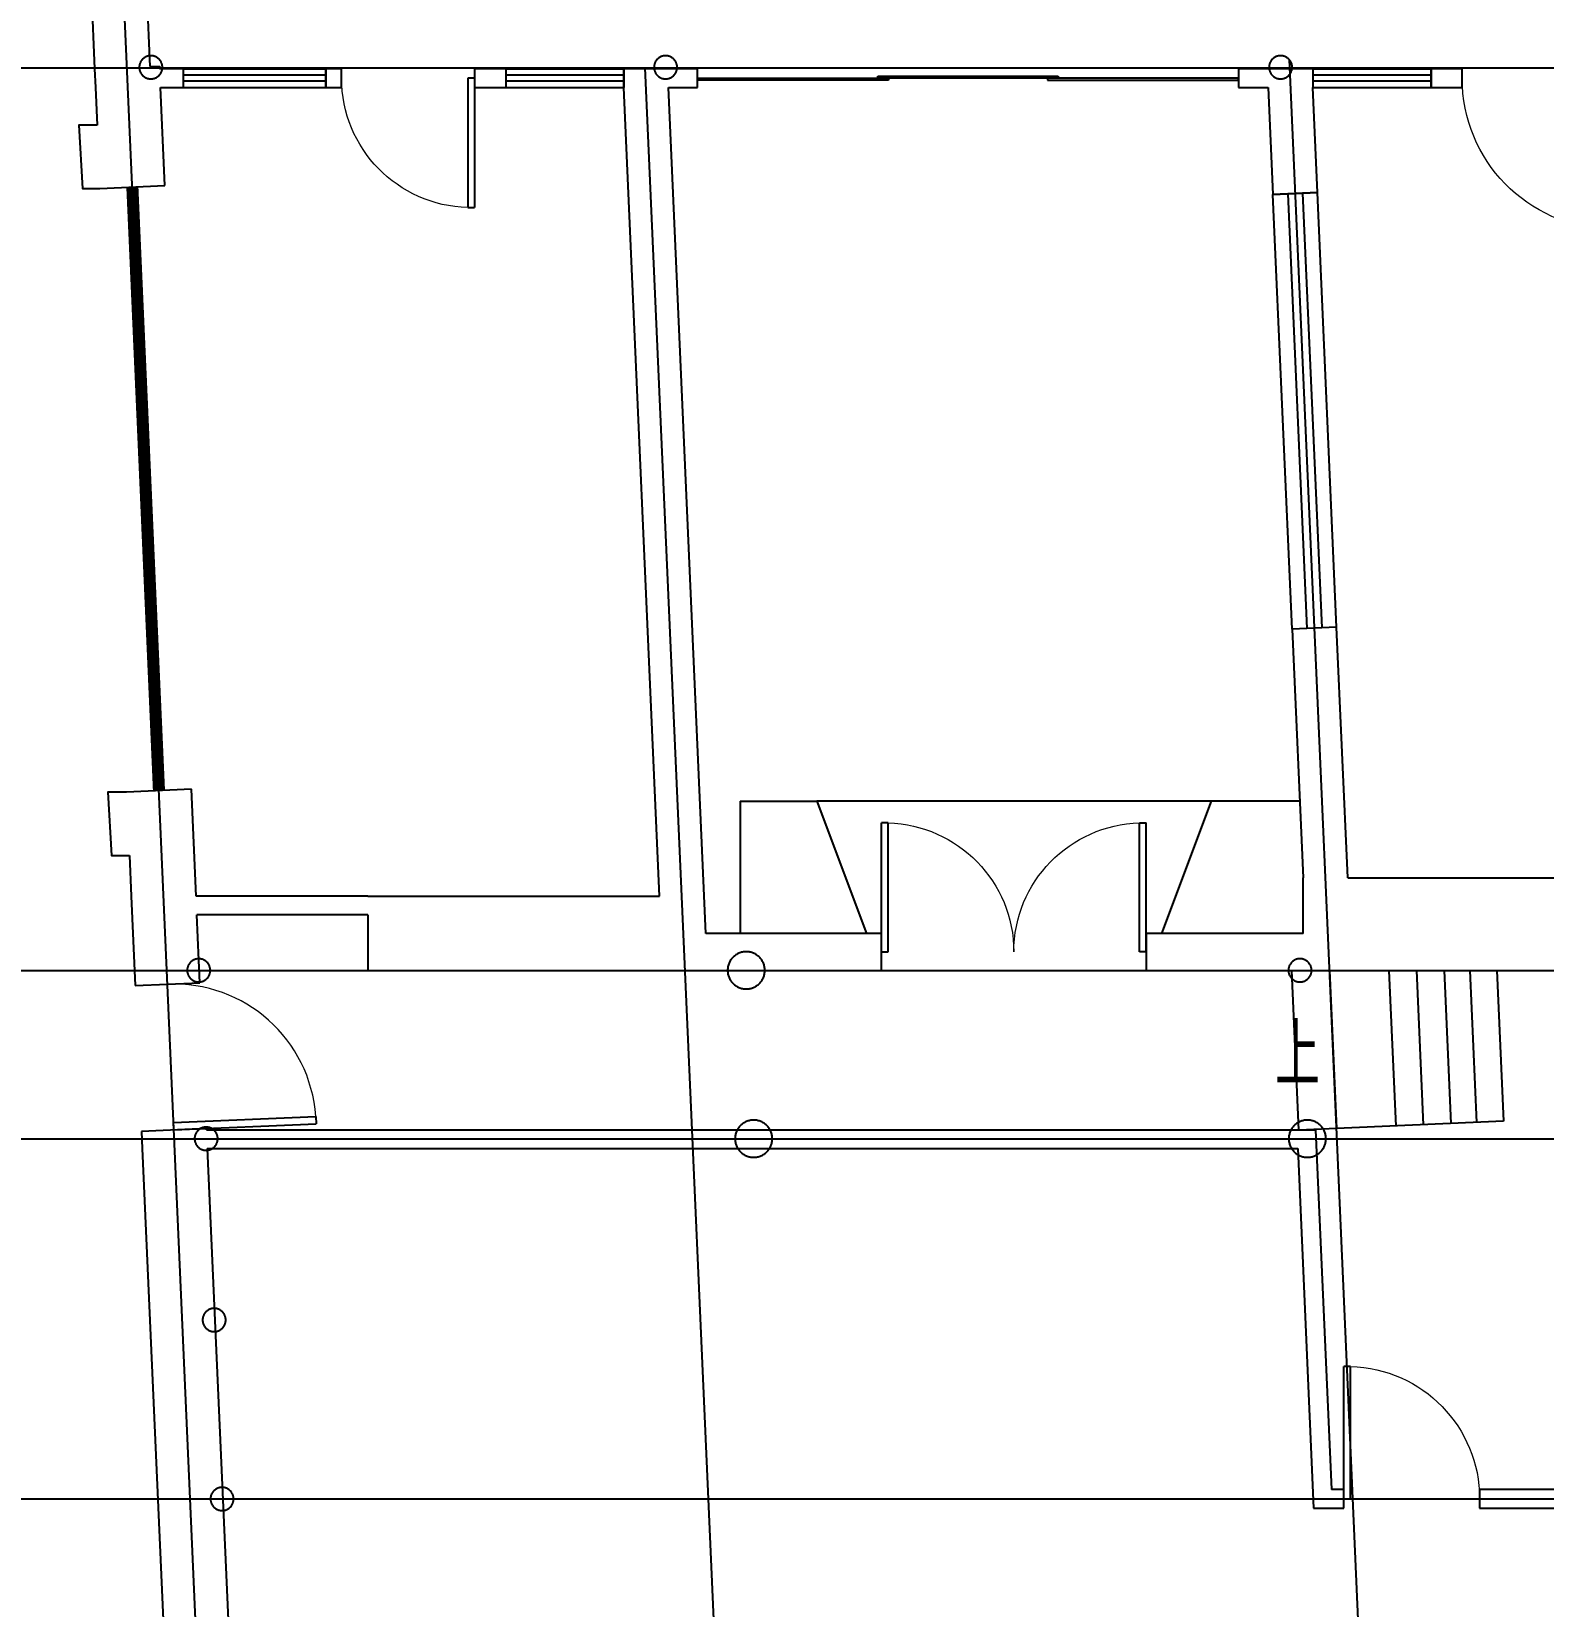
# Model space of a CAD drawing. Extents: x -20250 to 331240, y -699 to 63168.
# Drawn here: x 67731 to 75882, y 37027 to 45519 of the extents above; entities that cross this region are included whole.
import ezdxf

# ---------------------------------------------------------------- set-up
doc = ezdxf.new("R2010")
doc.units = 0
doc.header["$LTSCALE"] = 1000
doc.header["$MEASUREMENT"] = 0
doc.linetypes.add('DASH', pattern=[0.35, 0.25, -0.1])
for name, color, linetype in [('DIM_SYMB', 3, 'Continuous'), ('DOTE', 1, 'Continuous'), ('PUB_TEXT', 7, 'Continuous'), ('WALL', 9, 'Continuous'), ('WINDOW', 4, 'Continuous'), ('台阶', 3, 'Continuous'), ('柱子', 9, 'Continuous')]:
    doc.layers.add(name, color=color, linetype=linetype)
doc.styles.add('_TCH_DIM', font='SIMPLEX', dxfattribs={"bigfont": 'GBCBIG'})

# ---------------------------------------------------------------- blocks, each defined once
blk = doc.blocks.new('$TCHSYS$WIN2D')
for p, q in [((-0.5, 0.5), (0.5, 0.5)), ((-0.5, 0.5), (-0.5, -0.5)), ((0.5, 0.5), (0.5, -0.5)), ((0.5, 0.1667), (-0.5, 0.1667)), ((0.5, -0.1667), (-0.5, -0.1667)), ((-0.5, -0.5), (0.5, -0.5))]:
    blk.add_line(p, q)
blk = doc.blocks.new('$DorLib2D$00000001')
for p, q in [((0.45, 0.975), (0.5, 0.975)), ((0.45, 0), (0.45, 0.975)), ((0.5, 0), (0.5, 0.975)), ((0.5, 0), (0.45, 0))]:
    blk.add_line(p, q)
at = {"lineweight": 13}
blk.add_arc((0.475, 0), 0.975, 91.4693, 180, dxfattribs=at)
blk = doc.blocks.new('$DorLib2D$00000002')
for p, q in [((-0.5, 0), (-0.5, 0.4875)), ((-0.475, 0.4875), (-0.5, 0.4875)), ((-0.475, 0), (-0.475, 0.4875)), ((0.475, 0), (0.475, 0.4875)), ((0.475, 0.4875), (0.5, 0.4875)), ((0.5, 0), (0.5, 0.4875)), ((-0.5, 0), (-0.475, 0)), ((0.5, 0), (0.475, 0))]:
    blk.add_line(p, q)
at = {"lineweight": 13}
for centre, start, end in [((-0.4875, 0), 0, 88.53072), ((0.4875, 0), 91.46928, 180)]:
    blk.add_arc(centre, 0.4875, start, end, dxfattribs=at)
blk = doc.blocks.new('$DorLib2D$00000213')
at = {"color": 0, "linetype": 'DASH', "const_width": 0.02}
blk.add_lwpolyline([(0.5, 0), (-0.5, 0)], dxfattribs=at)
blk = doc.blocks.new('$DorLib2D$00000132')
at = {"color": 0, "linetype": 'Continuous'}
for p, q in [((-0.5, 0.1042), (-0.5, 0)), ((-0.1467, 0.1042), (-0.5, 0.1042)), ((-0.1467, 0), (-0.1467, 0.1042)), ((0.1467, 0.1042), (0.5, 0.1042)), ((0.1467, 0), (0.1467, 0.1042)), ((0.5, 0.1042), (0.5, 0)), ((-0.5, 0), (-0.1467, 0)), ((-0.1667, 0), (0.1667, 0)), ((-0.1667, -0.1042), (-0.1667, 0)), ((0.5, 0), (0.1467, 0)), ((0.1667, 0), (0.1667, -0.1042)), ((0.1667, -0.1042), (-0.1667, -0.1042))]:
    blk.add_line(p, q, dxfattribs=at)

msp = doc.modelspace()

# ---------------------------------------------------------------- linework, layer by layer
at = {"layer": 'DIM_SYMB'}
msp.add_lwpolyline([(74747.1, 40013, 0, 0, 0), (75202.9, 40033, 80, 0, 0), (75502.6, 40046.3, 0, 0, 0)], format="xyseb", dxfattribs=at)
at = {"layer": 'DOTE'}
for p, q in [((68761.4, 33644.6), (67909.9, 52956.3)), ((75028.9, 33636.9), (74511.7, 45367.1)), ((66523.2, 45322.7, 0), (78479.6, 45322.7, 0)), ((71555.1, 33636.9), (71039.9, 45322.7)), ((66737.8, 40456.7, 0), (78694.1, 40456.7, 0)), ((66777.8, 39549, 0), (78734.2, 39549, 0)), ((66863.4, 37606.6, 0), (78819.8, 37606.6, 0))]:
    msp.add_line(p, q, dxfattribs=at)
at = {"layer": 'WALL'}
for p, q in [((67958.8, 47874.5), (68071.6, 45316.8)), ((68371.3, 45330), (68258.5, 47887.7)), ((68071.6, 45316.8), (68076, 45217)), ((68371.3, 45330), (68421.2, 45332.2)), ((68421.2, 45332.2), (68421.9, 45317)), ((68551.1, 45317), (68421.9, 45317)), ((68551.1, 45217), (68551.1, 45317)), ((69403.1, 45317), (69318.1, 45317)), ((69318.1, 45317), (69318.1, 45217)), ((69403.1, 45217), (69403.1, 45317)), ((70289.1, 45317), (70118.5, 45317)), ((70118.5, 45317), (70118.5, 45217)), ((70289.1, 45217), (70289.1, 45317)), ((71164.7, 45316.9), (70924.4, 45316.9)), ((70924.4, 45316.9), (70924.4, 45216.9)), ((71320.6, 45316.9), (71164.7, 45316.9)), ((71320.6, 45216.9), (71320.6, 45316.9)), ((74638.4, 45316.9), (74238.1, 45316.9)), ((74238.1, 45316.9), (74238.1, 45216.9)), ((74640.2, 45316.9), (74638.4, 45316.9)), ((74640.1, 45216.9), (74640.2, 45316.9)), ((75443.5, 45316.9), (75275.7, 45316.9)), ((75275.7, 45316.9), (75275.7, 45216.9)), ((75443.5, 45216.9), (75443.5, 45316.9)), ((68076, 45217), (68084.9, 45013.8)), ((68449.7, 44687.7), (68426.3, 45217)), ((68426.3, 45217), (68551.1, 45217)), ((69318.1, 45217), (69403.1, 45217)), ((70118.5, 45217), (70289.1, 45217)), ((71116.7, 40855.9), (70924.4, 45216.9)), ((71164.6, 45216.9), (71320.6, 45216.9)), ((71365.8, 40655.9), (71164.6, 45216.9)), ((74238.1, 45216.9), (74398.2, 45216.9)), ((74398.2, 45216.9), (74423.6, 44640.2)), ((74663.4, 44650.8), (74638.4, 45216.9)), ((74638.4, 45216.9), (74640.1, 45216.9)), ((75275.7, 45216.9), (75443.5, 45216.9)), ((68100, 44672.3), (68449.7, 44687.7)), ((74423.6, 44640.2), (74663.4, 44650.8)), ((74766.7, 42307.7), (74526.9, 42297.1)), ((74526.9, 42297.1), (74586, 40955.9)), ((74826.3, 40955.9), (74766.7, 42307.7)), ((68593.2, 41432.8), (68243.5, 41417.4)), ((68618.6, 40855.9), (68593.2, 41432.8)), ((68258.6, 41075.8), (68268.3, 40855.9)), ((74586.1, 40955.9), (74586, 40955.9)), ((74586.1, 40655.9), (74586.1, 40955.9)), ((74826.3, 40955.9), (77497, 40955.9)), ((68268.3, 40855.9), (68289.5, 40374.6)), ((69543.7, 40855.9), (68618.6, 40855.9)), ((69543.7, 40855.9), (71116.7, 40855.9)), ((69543.7, 40755.9), (68623, 40755.9)), ((68639.2, 40390), (68623, 40755.9)), ((69543.7, 40755.9), (69543.7, 40455.9)), ((72313, 40655.9), (71365.8, 40655.9)), ((72313, 40455.9), (72313, 40655.9)), ((74586.1, 40655.9), (73740.1, 40655.9)), ((73740.1, 40655.9), (73740.1, 40455.9)), ((69543.7, 40455.9), (71374.6, 40455.9)), ((71356.9, 40455.9), (72313, 40455.9)), ((71374.6, 40455.9), (71374.5, 40456.7)), ((73740.1, 40455.9), (74586.1, 40455.9)), ((74586.1, 40455.9), (74848.3, 40455.9)), ((74848.3, 40455.9), (77519, 40455.9)), ((68289.5, 40374.6), (68639.2, 40390)), ((68673.8, 39604), (68324.2, 39588.6)), ((68324.2, 39588.6), (68328.2, 39496)), ((68674.2, 39596), (68673.8, 39604)), ((68674.2, 39596), (74652.6, 39596)), ((74652.6, 39596), (74738.1, 37657.3)), ((68328.2, 39496), (68549.1, 34486.9)), ((68678.6, 39496), (74556.9, 39496)), ((68678.6, 39496), (68898.8, 34502.3)), ((74556.9, 39496), (74642.4, 37557.3)), ((74805.4, 37657.3), (74738.1, 37657.3)), ((74805.4, 37557.3), (74805.4, 37657.3)), ((77642.4, 37657.3), (75537.5, 37657.3)), ((75537.5, 37657.3), (75537.5, 37557.3)), ((74642.4, 37557.3), (74805.4, 37557.3)), ((75537.5, 37557.3), (77646.8, 37557.3))]:
    msp.add_line(p, q, dxfattribs=at)
for points in [[(68084.9, 45013.8, 0), (67986.8, 45013.8, 0), (68006.1, 44672.3, 0), (68100, 44672.3, 0)], [(68243.5, 41417.4, 0), (68143.4, 41417.4, 0), (68162.7, 41075.8, 0), (68258.6, 41075.8, 0)], [(71550.8, 41369.5, 0), (71550.8, 40655.9, 0)], [(71550.8, 41369.5, 0), (71963.9, 41369.5, 0), (72232.1, 40655.9, 0)], [(74567.9, 41369.5, 0), (74091.2, 41369.5, 0), (73823, 40655.9, 0)]]:
    msp.add_polyline3d(points, dxfattribs=at)
at = {"layer": '台阶'}
msp.add_line((74091.2, 41369.5, 0), (71963.9, 41369.5, 0), dxfattribs=at)
for points in [[(75666.2, 39643), (74563.2, 39594.4), (74525.2, 40455.9), (75630.4, 40455.9)], [(74727.6, 40455.9), (74765.2, 39603.3)], [(75048.5, 40455.9), (75085.5, 39617.4)], [(75196.7, 40455.9), (75233.4, 39624)], [(75346.5, 40455.9), (75382.9, 39630.6)], [(75484.5, 40455.9), (75520.6, 39636.6)], [(75630.4, 40455.9), (75666.2, 39643)]]:
    msp.add_lwpolyline(points, dxfattribs=at)
at = {"layer": '柱子'}
for points in [[(68436.9, 45325.9), (68436.9, 45329.1), (68436.6, 45332.3), (68436.2, 45335.4), (68435.7, 45338.5), (68435, 45341.5), (68434.1, 45344.5), (68433.1, 45347.4), (68432, 45350.2), (68430.8, 45353), (68429.4, 45355.7), (68427.9, 45358.3), (68426.2, 45360.8), (68424.5, 45363.3), (68422.6, 45365.7), (68420.7, 45367.9), (68418.6, 45370.1), (68416.4, 45372.2), (68414.2, 45374.1), (68411.8, 45376), (68409.4, 45377.7), (68406.8, 45379.3), (68404.2, 45380.9), (68401.5, 45382.2), (68398.7, 45383.5), (68395.9, 45384.6), (68393, 45385.6), (68390, 45386.4), (68387, 45387.2), (68383.9, 45387.7), (68380.8, 45388.1), (68377.6, 45388.3), (68374.4, 45388.4), (68371.2, 45388.3), (68368, 45388.1), (68364.9, 45387.7), (68361.8, 45387.2), (68358.8, 45386.4), (68355.8, 45385.6), (68352.9, 45384.6), (68350.1, 45383.5), (68347.3, 45382.2), (68344.6, 45380.9), (68342, 45379.3), (68339.4, 45377.7), (68337, 45376), (68334.6, 45374.1), (68332.4, 45372.2), (68330.2, 45370.1), (68328.1, 45367.9), (68326.1, 45365.7), (68324.3, 45363.3), (68322.5, 45360.8), (68320.9, 45358.3), (68319.4, 45355.7), (68318, 45353), (68316.8, 45350.2), (68315.7, 45347.4), (68314.7, 45344.5), (68313.8, 45341.5), (68313.1, 45338.5), (68312.6, 45335.4), (68312.2, 45332.3), (68311.9, 45329.1), (68311.9, 45325.9), (68311.9, 45322.7), (68312.2, 45319.5), (68312.6, 45316.4), (68313.1, 45313.3), (68313.8, 45310.2), (68314.7, 45307.3), (68315.7, 45304.4), (68316.8, 45301.6), (68318, 45298.8), (68319.4, 45296.1), (68320.9, 45293.5), (68322.5, 45290.9), (68324.3, 45288.5), (68326.1, 45286.1), (68328.1, 45283.8), (68330.2, 45281.7), (68332.4, 45279.6), (68334.6, 45277.6), (68337, 45275.8), (68339.4, 45274), (68342, 45272.4), (68344.6, 45270.9), (68347.3, 45269.5), (68350.1, 45268.2), (68352.9, 45267.1), (68355.8, 45266.2), (68358.8, 45265.3), (68361.8, 45264.6), (68364.9, 45264.1), (68368, 45263.7), (68371.2, 45263.4), (68374.4, 45263.3), (68377.6, 45263.4), (68380.8, 45263.7), (68383.9, 45264.1), (68387, 45264.6), (68390, 45265.3), (68393, 45266.2), (68395.9, 45267.1), (68398.7, 45268.2), (68401.5, 45269.5), (68404.2, 45270.9), (68406.8, 45272.4), (68409.4, 45274), (68411.8, 45275.8), (68414.2, 45277.6), (68416.4, 45279.6), (68418.6, 45281.7), (68420.7, 45283.8), (68422.6, 45286.1), (68424.5, 45288.5), (68426.2, 45290.9), (68427.9, 45293.5), (68429.4, 45296.1), (68430.8, 45298.8), (68432, 45301.6), (68433.1, 45304.4), (68434.1, 45307.3), (68435, 45310.2), (68435.7, 45313.3), (68436.2, 45316.4), (68436.6, 45319.5), (68436.9, 45322.7)], [(71211.9, 45325.9), (71211.8, 45329.1), (71211.5, 45332.3), (71211.1, 45335.4), (71210.6, 45338.5), (71209.9, 45341.5), (71209, 45344.5), (71208.1, 45347.4), (71206.9, 45350.2), (71205.7, 45353), (71204.3, 45355.7), (71202.8, 45358.3), (71201.2, 45360.8), (71199.4, 45363.3), (71197.6, 45365.7), (71195.6, 45367.9), (71193.5, 45370.1), (71191.4, 45372.2), (71189.1, 45374.1), (71186.7, 45376), (71184.3, 45377.7), (71181.7, 45379.3), (71179.1, 45380.9), (71176.4, 45382.2), (71173.7, 45383.5), (71170.8, 45384.6), (71167.9, 45385.6), (71164.9, 45386.4), (71161.9, 45387.2), (71158.8, 45387.7), (71155.7, 45388.1), (71152.5, 45388.3), (71149.3, 45388.4), (71146.1, 45388.3), (71142.9, 45388.1), (71139.8, 45387.7), (71136.7, 45387.2), (71133.7, 45386.4), (71130.7, 45385.6), (71127.8, 45384.6), (71125, 45383.5), (71122.2, 45382.2), (71119.5, 45380.9), (71116.9, 45379.3), (71114.4, 45377.7), (71111.9, 45376), (71109.6, 45374.1), (71107.3, 45372.2), (71105.1, 45370.1), (71103, 45367.9), (71101.1, 45365.7), (71099.2, 45363.3), (71097.5, 45360.8), (71095.8, 45358.3), (71094.3, 45355.7), (71093, 45353), (71091.7, 45350.2), (71090.6, 45347.4), (71089.6, 45344.5), (71088.7, 45341.5), (71088.1, 45338.5), (71087.5, 45335.4), (71087.1, 45332.3), (71086.9, 45329.1), (71086.8, 45325.9), (71086.9, 45322.7), (71087.1, 45319.5), (71087.5, 45316.4), (71088.1, 45313.3), (71088.7, 45310.2), (71089.6, 45307.3), (71090.6, 45304.4), (71091.7, 45301.6), (71093, 45298.8), (71094.3, 45296.1), (71095.8, 45293.5), (71097.5, 45290.9), (71099.2, 45288.5), (71101.1, 45286.1), (71103, 45283.8), (71105.1, 45281.7), (71107.3, 45279.6), (71109.6, 45277.6), (71111.9, 45275.8), (71114.4, 45274), (71116.9, 45272.4), (71119.5, 45270.9), (71122.2, 45269.5), (71125, 45268.2), (71127.8, 45267.1), (71130.7, 45266.2), (71133.7, 45265.3), (71136.7, 45264.6), (71139.8, 45264.1), (71142.9, 45263.7), (71146.1, 45263.4), (71149.3, 45263.3), (71152.5, 45263.4), (71155.7, 45263.7), (71158.8, 45264.1), (71161.9, 45264.6), (71164.9, 45265.3), (71167.9, 45266.2), (71170.8, 45267.1), (71173.7, 45268.2), (71176.4, 45269.5), (71179.1, 45270.9), (71181.7, 45272.4), (71184.3, 45274), (71186.7, 45275.8), (71189.1, 45277.6), (71191.4, 45279.6), (71193.5, 45281.7), (71195.6, 45283.8), (71197.6, 45286.1), (71199.4, 45288.5), (71201.2, 45290.9), (71202.8, 45293.5), (71204.3, 45296.1), (71205.7, 45298.8), (71206.9, 45301.6), (71208.1, 45304.4), (71209, 45307.3), (71209.9, 45310.2), (71210.6, 45313.3), (71211.1, 45316.4), (71211.5, 45319.5), (71211.8, 45322.7)], [(74527.2, 45325.9), (74527.1, 45329.1), (74526.9, 45332.3), (74526.5, 45335.4), (74525.9, 45338.5), (74525.2, 45341.5), (74524.4, 45344.5), (74523.4, 45347.4), (74522.3, 45350.2), (74521, 45353), (74519.6, 45355.7), (74518.1, 45358.3), (74516.5, 45360.8), (74514.8, 45363.3), (74512.9, 45365.7), (74510.9, 45367.9), (74508.9, 45370.1), (74506.7, 45372.2), (74504.4, 45374.1), (74502.1, 45376), (74499.6, 45377.7), (74497.1, 45379.4), (74494.5, 45380.9), (74491.8, 45382.2), (74489, 45383.5), (74486.1, 45384.6), (74483.2, 45385.6), (74480.3, 45386.4), (74477.3, 45387.2), (74474.2, 45387.7), (74471, 45388.1), (74467.9, 45388.3), (74464.7, 45388.4), (74461.4, 45388.3), (74458.3, 45388.1), (74455.1, 45387.7), (74452.1, 45387.2), (74449, 45386.4), (74446.1, 45385.6), (74443.2, 45384.6), (74440.3, 45383.5), (74437.6, 45382.2), (74434.9, 45380.9), (74432.2, 45379.4), (74429.7, 45377.7), (74427.2, 45376), (74424.9, 45374.1), (74422.6, 45372.2), (74420.4, 45370.1), (74418.4, 45367.9), (74416.4, 45365.7), (74414.5, 45363.3), (74412.8, 45360.8), (74411.2, 45358.3), (74409.7, 45355.7), (74408.3, 45353), (74407, 45350.2), (74405.9, 45347.4), (74404.9, 45344.5), (74404.1, 45341.5), (74403.4, 45338.5), (74402.8, 45335.4), (74402.4, 45332.3), (74402.2, 45329.1), (74402.1, 45325.9), (74402.2, 45322.7), (74402.4, 45319.5), (74402.8, 45316.4), (74403.4, 45313.3), (74404.1, 45310.2), (74404.9, 45307.3), (74405.9, 45304.4), (74407, 45301.6), (74408.3, 45298.8), (74409.7, 45296.1), (74411.2, 45293.5), (74412.8, 45290.9), (74414.5, 45288.5), (74416.4, 45286.1), (74418.4, 45283.8), (74420.4, 45281.7), (74422.6, 45279.6), (74424.9, 45277.6), (74427.2, 45275.8), (74429.7, 45274), (74432.2, 45272.4), (74434.9, 45270.9), (74437.6, 45269.5), (74440.3, 45268.2), (74443.2, 45267.1), (74446.1, 45266.2), (74449, 45265.3), (74452.1, 45264.6), (74455.1, 45264.1), (74458.3, 45263.7), (74461.4, 45263.4), (74464.7, 45263.3), (74467.9, 45263.4), (74471, 45263.7), (74474.2, 45264.1), (74477.3, 45264.6), (74480.3, 45265.3), (74483.2, 45266.2), (74486.1, 45267.1), (74489, 45268.2), (74491.8, 45269.5), (74494.5, 45270.9), (74497.1, 45272.4), (74499.6, 45274), (74502.1, 45275.8), (74504.4, 45277.6), (74506.7, 45279.6), (74508.9, 45281.7), (74510.9, 45283.8), (74512.9, 45286.1), (74514.8, 45288.5), (74516.5, 45290.9), (74518.1, 45293.5), (74519.6, 45296.1), (74521, 45298.8), (74522.3, 45301.6), (74523.4, 45304.4), (74524.4, 45307.3), (74525.2, 45310.2), (74525.9, 45313.3), (74526.5, 45316.4), (74526.9, 45319.5), (74527.1, 45322.7)], [(74527.2, 45325.9), (74527.1, 45329.1), (74526.9, 45332.3), (74526.5, 45335.4), (74525.9, 45338.5), (74525.2, 45341.5), (74524.4, 45344.5), (74523.4, 45347.4), (74522.3, 45350.2), (74521, 45353), (74519.6, 45355.7), (74518.1, 45358.3), (74516.5, 45360.8), (74514.8, 45363.3), (74512.9, 45365.7), (74510.9, 45367.9), (74508.9, 45370.1), (74506.7, 45372.2), (74504.4, 45374.1), (74502.1, 45376), (74499.6, 45377.7), (74497.1, 45379.4), (74494.5, 45380.9), (74491.8, 45382.2), (74489, 45383.5), (74486.1, 45384.6), (74483.2, 45385.6), (74480.3, 45386.4), (74477.3, 45387.2), (74474.2, 45387.7), (74471, 45388.1), (74467.9, 45388.3), (74464.7, 45388.4), (74461.4, 45388.3), (74458.3, 45388.1), (74455.1, 45387.7), (74452.1, 45387.2), (74449, 45386.4), (74446.1, 45385.6), (74443.2, 45384.6), (74440.3, 45383.5), (74437.6, 45382.2), (74434.9, 45380.9), (74432.2, 45379.4), (74429.7, 45377.7), (74427.2, 45376), (74424.9, 45374.1), (74422.6, 45372.2), (74420.4, 45370.1), (74418.4, 45367.9), (74416.4, 45365.7), (74414.5, 45363.3), (74412.8, 45360.8), (74411.2, 45358.3), (74409.7, 45355.7), (74408.3, 45353), (74407, 45350.2), (74405.9, 45347.4), (74404.9, 45344.5), (74404.1, 45341.5), (74403.4, 45338.5), (74402.8, 45335.4), (74402.4, 45332.3), (74402.2, 45329.1), (74402.1, 45325.9), (74402.2, 45322.7), (74402.4, 45319.5), (74402.8, 45316.4), (74403.4, 45313.3), (74404.1, 45310.2), (74404.9, 45307.3), (74405.9, 45304.4), (74407, 45301.6), (74408.3, 45298.8), (74409.7, 45296.1), (74411.2, 45293.5), (74412.8, 45290.9), (74414.5, 45288.5), (74416.4, 45286.1), (74418.4, 45283.8), (74420.4, 45281.7), (74422.6, 45279.6), (74424.9, 45277.6), (74427.2, 45275.8), (74429.7, 45274), (74432.2, 45272.4), (74434.9, 45270.9), (74437.6, 45269.5), (74440.3, 45268.2), (74443.2, 45267.1), (74446.1, 45266.2), (74449, 45265.3), (74452.1, 45264.6), (74455.1, 45264.1), (74458.3, 45263.7), (74461.4, 45263.4), (74464.7, 45263.3), (74467.9, 45263.4), (74471, 45263.7), (74474.2, 45264.1), (74477.3, 45264.6), (74480.3, 45265.3), (74483.2, 45266.2), (74486.1, 45267.1), (74489, 45268.2), (74491.8, 45269.5), (74494.5, 45270.9), (74497.1, 45272.4), (74499.6, 45274), (74502.1, 45275.8), (74504.4, 45277.6), (74506.7, 45279.6), (74508.9, 45281.7), (74510.9, 45283.8), (74512.9, 45286.1), (74514.8, 45288.5), (74516.5, 45290.9), (74518.1, 45293.5), (74519.6, 45296.1), (74521, 45298.8), (74522.3, 45301.6), (74523.4, 45304.4), (74524.4, 45307.3), (74525.2, 45310.2), (74525.9, 45313.3), (74526.5, 45316.4), (74526.9, 45319.5), (74527.1, 45322.7)], [(68695.3, 40456.7), (68695.2, 40459.9), (68694.9, 40463.1), (68694.5, 40466.2), (68694, 40469.3), (68693.3, 40472.3), (68692.4, 40475.3), (68691.5, 40478.2), (68690.3, 40481), (68689.1, 40483.8), (68687.7, 40486.5), (68686.2, 40489.1), (68684.6, 40491.6), (68682.8, 40494.1), (68681, 40496.4), (68679, 40498.7), (68676.9, 40500.9), (68674.8, 40503), (68672.5, 40504.9), (68670.1, 40506.8), (68667.7, 40508.5), (68665.1, 40510.2), (68662.5, 40511.7), (68659.8, 40513.1), (68657.1, 40514.3), (68654.2, 40515.4), (68651.3, 40516.4), (68648.3, 40517.2), (68645.3, 40517.9), (68642.2, 40518.5), (68639.1, 40518.9), (68635.9, 40519.2), (68632.7, 40519.2), (68629.5, 40519.2), (68626.3, 40518.9), (68623.2, 40518.5), (68620.1, 40517.9), (68617.1, 40517.2), (68614.1, 40516.4), (68611.2, 40515.4), (68608.4, 40514.3), (68605.6, 40513.1), (68602.9, 40511.7), (68600.3, 40510.2), (68597.8, 40508.5), (68595.3, 40506.8), (68593, 40504.9), (68590.7, 40503), (68588.5, 40500.9), (68586.4, 40498.7), (68584.5, 40496.4), (68582.6, 40494.1), (68580.9, 40491.6), (68579.2, 40489.1), (68577.7, 40486.5), (68576.4, 40483.8), (68575.1, 40481), (68574, 40478.2), (68573, 40475.3), (68572.2, 40472.3), (68571.5, 40469.3), (68570.9, 40466.2), (68570.5, 40463.1), (68570.3, 40459.9), (68570.2, 40456.7), (68570.3, 40453.5), (68570.5, 40450.3), (68570.9, 40447.2), (68571.5, 40444.1), (68572.2, 40441.1), (68573, 40438.1), (68574, 40435.2), (68575.1, 40432.3), (68576.4, 40429.6), (68577.7, 40426.9), (68579.2, 40424.3), (68580.9, 40421.7), (68582.6, 40419.3), (68584.5, 40416.9), (68586.4, 40414.7), (68588.5, 40412.5), (68590.7, 40410.4), (68593, 40408.4), (68595.3, 40406.6), (68597.8, 40404.8), (68600.3, 40403.2), (68602.9, 40401.7), (68605.6, 40400.3), (68608.4, 40399.1), (68611.2, 40397.9), (68614.1, 40397), (68617.1, 40396.1), (68620.1, 40395.4), (68623.2, 40394.9), (68626.3, 40394.5), (68629.5, 40394.2), (68632.7, 40394.2), (68635.9, 40394.2), (68639.1, 40394.5), (68642.2, 40394.9), (68645.3, 40395.4), (68648.3, 40396.1), (68651.3, 40397), (68654.2, 40397.9), (68657.1, 40399.1), (68659.8, 40400.3), (68662.5, 40401.7), (68665.1, 40403.2), (68667.7, 40404.8), (68670.1, 40406.6), (68672.5, 40408.4), (68674.8, 40410.4), (68676.9, 40412.5), (68679, 40414.7), (68681, 40416.9), (68682.8, 40419.3), (68684.6, 40421.7), (68686.2, 40424.3), (68687.7, 40426.9), (68689.1, 40429.6), (68690.3, 40432.3), (68691.5, 40435.2), (68692.4, 40438.1), (68693.3, 40441.1), (68694, 40444.1), (68694.5, 40447.2), (68694.9, 40450.3), (68695.2, 40453.5)], [(71684.4, 40456.7), (71684.3, 40461.8), (71683.9, 40466.9), (71683.3, 40472), (71682.4, 40476.9), (71681.3, 40481.7), (71679.9, 40486.5), (71678.3, 40491.2), (71676.5, 40495.7), (71674.5, 40500.2), (71672.3, 40504.5), (71669.9, 40508.7), (71667.3, 40512.8), (71664.5, 40516.7), (71661.5, 40520.5), (71658.3, 40524.2), (71655, 40527.7), (71651.5, 40531), (71647.9, 40534.1), (71644.1, 40537.1), (71640.1, 40539.9), (71636.1, 40542.5), (71631.9, 40545), (71627.5, 40547.2), (71623.1, 40549.2), (71618.5, 40551), (71613.9, 40552.6), (71609.1, 40553.9), (71604.2, 40555), (71599.3, 40555.9), (71594.3, 40556.6), (71589.2, 40556.9), (71584, 40557.1), (71578.9, 40556.9), (71573.8, 40556.6), (71568.7, 40555.9), (71563.8, 40555), (71558.9, 40553.9), (71554.2, 40552.6), (71549.5, 40551), (71545, 40549.2), (71540.5, 40547.2), (71536.2, 40545), (71532, 40542.5), (71527.9, 40539.9), (71524, 40537.1), (71520.2, 40534.1), (71516.5, 40531), (71513, 40527.7), (71509.7, 40524.2), (71506.6, 40520.5), (71503.6, 40516.7), (71500.8, 40512.8), (71498.2, 40508.7), (71495.7, 40504.5), (71493.5, 40500.2), (71491.5, 40495.7), (71489.7, 40491.2), (71488.1, 40486.5), (71486.8, 40481.7), (71485.7, 40476.9), (71484.8, 40472), (71484.1, 40466.9), (71483.7, 40461.8), (71483.6, 40456.7), (71483.7, 40451.5), (71484.1, 40446.4), (71484.8, 40441.4), (71485.7, 40436.5), (71486.8, 40431.6), (71488.1, 40426.8), (71489.7, 40422.2), (71491.5, 40417.6), (71493.5, 40413.2), (71495.7, 40408.8), (71498.2, 40404.7), (71500.8, 40400.6), (71503.6, 40396.6), (71506.6, 40392.8), (71509.7, 40389.2), (71513, 40385.7), (71516.5, 40382.4), (71520.2, 40379.2), (71524, 40376.2), (71527.9, 40373.4), (71532, 40370.8), (71536.2, 40368.4), (71540.5, 40366.2), (71545, 40364.2), (71549.5, 40362.4), (71554.2, 40360.8), (71558.9, 40359.4), (71563.8, 40358.3), (71568.7, 40357.4), (71573.8, 40356.8), (71578.9, 40356.4), (71584, 40356.3), (71589.2, 40356.4), (71594.3, 40356.8), (71599.3, 40357.4), (71604.2, 40358.3), (71609.1, 40359.4), (71613.9, 40360.8), (71618.5, 40362.4), (71623.1, 40364.2), (71627.5, 40366.2), (71631.9, 40368.4), (71636.1, 40370.8), (71640.1, 40373.4), (71644.1, 40376.2), (71647.9, 40379.2), (71651.5, 40382.4), (71655, 40385.7), (71658.3, 40389.2), (71661.5, 40392.8), (71664.5, 40396.6), (71667.3, 40400.6), (71669.9, 40404.7), (71672.3, 40408.8), (71674.5, 40413.2), (71676.5, 40417.6), (71678.3, 40422.2), (71679.9, 40426.8), (71681.3, 40431.6), (71682.4, 40436.5), (71683.3, 40441.4), (71683.9, 40446.4), (71684.3, 40451.5)], [(74631.6, 40456.7), (74631.5, 40459.9), (74631.3, 40463.1), (74630.9, 40466.2), (74630.3, 40469.3), (74629.6, 40472.3), (74628.8, 40475.3), (74627.8, 40478.2), (74626.7, 40481), (74625.4, 40483.8), (74624, 40486.5), (74622.5, 40489.1), (74620.9, 40491.6), (74619.2, 40494.1), (74617.3, 40496.5), (74615.3, 40498.7), (74613.3, 40500.9), (74611.1, 40503), (74608.8, 40504.9), (74606.5, 40506.8), (74604, 40508.5), (74601.5, 40510.2), (74598.9, 40511.7), (74596.2, 40513.1), (74593.4, 40514.3), (74590.5, 40515.4), (74587.6, 40516.4), (74584.7, 40517.2), (74581.7, 40518), (74578.6, 40518.5), (74575.4, 40518.9), (74572.3, 40519.2), (74569.1, 40519.2), (74565.8, 40519.2), (74562.7, 40518.9), (74559.5, 40518.5), (74556.5, 40518), (74553.4, 40517.2), (74550.5, 40516.4), (74547.6, 40515.4), (74544.7, 40514.3), (74542, 40513.1), (74539.3, 40511.7), (74536.6, 40510.2), (74534.1, 40508.5), (74531.7, 40506.8), (74529.3, 40504.9), (74527, 40503), (74524.8, 40500.9), (74522.8, 40498.7), (74520.8, 40496.5), (74518.9, 40494.1), (74517.2, 40491.6), (74515.6, 40489.1), (74514.1, 40486.5), (74512.7, 40483.8), (74511.4, 40481), (74510.3, 40478.2), (74509.3, 40475.3), (74508.5, 40472.3), (74507.8, 40469.3), (74507.2, 40466.2), (74506.8, 40463.1), (74506.6, 40459.9), (74506.5, 40456.7), (74506.6, 40453.5), (74506.8, 40450.3), (74507.2, 40447.2), (74507.8, 40444.1), (74508.5, 40441.1), (74509.3, 40438.1), (74510.3, 40435.2), (74511.4, 40432.3), (74512.7, 40429.6), (74514.1, 40426.9), (74515.6, 40424.3), (74517.2, 40421.7), (74518.9, 40419.3), (74520.8, 40416.9), (74522.8, 40414.7), (74524.8, 40412.5), (74527, 40410.4), (74529.3, 40408.4), (74531.7, 40406.6), (74534.1, 40404.8), (74536.6, 40403.2), (74539.3, 40401.7), (74542, 40400.3), (74544.7, 40399.1), (74547.6, 40397.9), (74550.5, 40397), (74553.4, 40396.1), (74556.5, 40395.4), (74559.5, 40394.9), (74562.7, 40394.5), (74565.8, 40394.2), (74569.1, 40394.2), (74572.3, 40394.2), (74575.4, 40394.5), (74578.6, 40394.9), (74581.7, 40395.4), (74584.7, 40396.1), (74587.6, 40397), (74590.5, 40397.9), (74593.4, 40399.1), (74596.2, 40400.3), (74598.9, 40401.7), (74601.5, 40403.2), (74604, 40404.8), (74606.5, 40406.6), (74608.8, 40408.4), (74611.1, 40410.4), (74613.3, 40412.5), (74615.3, 40414.7), (74617.3, 40416.9), (74619.2, 40419.3), (74620.9, 40421.7), (74622.5, 40424.3), (74624, 40426.9), (74625.4, 40429.6), (74626.7, 40432.3), (74627.8, 40435.2), (74628.8, 40438.1), (74629.6, 40441.1), (74630.3, 40444.1), (74630.9, 40447.2), (74631.3, 40450.3), (74631.5, 40453.5)], [(68735.3, 39549), (68735.2, 39552.2), (68735, 39555.4), (68734.6, 39558.5), (68734, 39561.6), (68733.3, 39564.6), (68732.5, 39567.6), (68731.5, 39570.5), (68730.4, 39573.3), (68729.1, 39576.1), (68727.7, 39578.8), (68726.2, 39581.4), (68724.6, 39583.9), (68722.9, 39586.4), (68721, 39588.7), (68719, 39591), (68717, 39593.2), (68714.8, 39595.2), (68712.5, 39597.2), (68710.2, 39599.1), (68707.7, 39600.8), (68705.2, 39602.5), (68702.5, 39604), (68699.8, 39605.3), (68697.1, 39606.6), (68694.2, 39607.7), (68691.3, 39608.7), (68688.4, 39609.6), (68685.3, 39610.2), (68682.3, 39610.8), (68679.1, 39611.2), (68676, 39611.4), (68672.7, 39611.5), (68669.5, 39611.4), (68666.4, 39611.2), (68663.2, 39610.8), (68660.1, 39610.2), (68657.1, 39609.6), (68654.2, 39608.7), (68651.3, 39607.7), (68648.4, 39606.6), (68645.6, 39605.3), (68642.9, 39604), (68640.3, 39602.5), (68637.8, 39600.8), (68635.3, 39599.1), (68633, 39597.2), (68630.7, 39595.2), (68628.5, 39593.2), (68626.5, 39591), (68624.5, 39588.7), (68622.6, 39586.4), (68620.9, 39583.9), (68619.3, 39581.4), (68617.8, 39578.8), (68616.4, 39576.1), (68615.1, 39573.3), (68614, 39570.5), (68613, 39567.6), (68612.2, 39564.6), (68611.5, 39561.6), (68610.9, 39558.5), (68610.5, 39555.4), (68610.3, 39552.2), (68610.2, 39549), (68610.3, 39545.7), (68610.5, 39542.6), (68610.9, 39539.5), (68611.5, 39536.4), (68612.2, 39533.3), (68613, 39530.4), (68614, 39527.5), (68615.1, 39524.7), (68616.4, 39521.9), (68617.8, 39519.2), (68619.3, 39516.6), (68620.9, 39514), (68622.6, 39511.6), (68624.5, 39509.2), (68626.5, 39506.9), (68628.5, 39504.8), (68630.7, 39502.7), (68633, 39500.7), (68635.3, 39498.9), (68637.8, 39497.1), (68640.3, 39495.5), (68642.9, 39494), (68645.6, 39492.6), (68648.4, 39491.3), (68651.3, 39490.2), (68654.2, 39489.2), (68657.1, 39488.4), (68660.1, 39487.7), (68663.2, 39487.2), (68666.4, 39486.7), (68669.5, 39486.5), (68672.7, 39486.4), (68676, 39486.5), (68679.1, 39486.7), (68682.3, 39487.2), (68685.3, 39487.7), (68688.4, 39488.4), (68691.3, 39489.2), (68694.2, 39490.2), (68697.1, 39491.3), (68699.8, 39492.6), (68702.5, 39494), (68705.2, 39495.5), (68707.7, 39497.1), (68710.2, 39498.9), (68712.5, 39500.7), (68714.8, 39502.7), (68717, 39504.8), (68719, 39506.9), (68721, 39509.2), (68722.9, 39511.6), (68724.6, 39514), (68726.2, 39516.6), (68727.7, 39519.2), (68729.1, 39521.9), (68730.4, 39524.7), (68731.5, 39527.5), (68732.5, 39530.4), (68733.3, 39533.4), (68734, 39536.4), (68734.6, 39539.5), (68735, 39542.6), (68735.2, 39545.7)], [(71724.4, 39549), (71724.3, 39554.2), (71723.9, 39559.2), (71723.3, 39564.2), (71722.4, 39569.2), (71721.3, 39574.1), (71719.9, 39578.8), (71718.3, 39583.5), (71716.5, 39588), (71714.5, 39592.5), (71712.3, 39596.8), (71709.9, 39601), (71707.3, 39605.1), (71704.5, 39609), (71701.5, 39612.8), (71698.3, 39616.5), (71695, 39620), (71691.5, 39623.3), (71687.9, 39626.4), (71684.1, 39629.4), (71680.2, 39632.2), (71676.1, 39634.8), (71671.9, 39637.2), (71667.5, 39639.5), (71663.1, 39641.5), (71658.5, 39643.3), (71653.9, 39644.9), (71649.1, 39646.2), (71644.3, 39647.3), (71639.3, 39648.2), (71634.3, 39648.9), (71629.2, 39649.2), (71624, 39649.4), (71618.9, 39649.2), (71613.8, 39648.9), (71608.8, 39648.2), (71603.8, 39647.3), (71599, 39646.2), (71594.2, 39644.9), (71589.5, 39643.3), (71585, 39641.5), (71580.5, 39639.5), (71576.2, 39637.2), (71572, 39634.8), (71567.9, 39632.2), (71564, 39629.4), (71560.2, 39626.4), (71556.6, 39623.3), (71553.1, 39620), (71549.7, 39616.5), (71546.6, 39612.8), (71543.6, 39609), (71540.8, 39605.1), (71538.2, 39601), (71535.8, 39596.8), (71533.6, 39592.5), (71531.5, 39588), (71529.7, 39583.5), (71528.2, 39578.8), (71526.8, 39574.1), (71525.7, 39569.2), (71524.8, 39564.2), (71524.2, 39559.2), (71523.8, 39554.2), (71523.6, 39549), (71523.8, 39543.8), (71524.2, 39538.7), (71524.8, 39533.7), (71525.7, 39528.7), (71526.8, 39523.9), (71528.2, 39519.2), (71529.7, 39514.5), (71531.5, 39509.9), (71533.6, 39505.5), (71535.8, 39501.2), (71538.2, 39496.9), (71540.8, 39492.9), (71543.6, 39488.9), (71546.6, 39485.1), (71549.7, 39481.5), (71553.1, 39478), (71556.6, 39474.7), (71560.2, 39471.5), (71564, 39468.5), (71567.9, 39465.7), (71572, 39463.1), (71576.2, 39460.7), (71580.5, 39458.5), (71585, 39456.5), (71589.5, 39454.7), (71594.2, 39453.1), (71599, 39451.7), (71603.8, 39450.6), (71608.8, 39449.7), (71613.8, 39449.1), (71618.9, 39448.7), (71624, 39448.6), (71629.2, 39448.7), (71634.3, 39449.1), (71639.3, 39449.7), (71644.3, 39450.6), (71649.1, 39451.7), (71653.9, 39453.1), (71658.5, 39454.7), (71663.1, 39456.5), (71667.5, 39458.5), (71671.9, 39460.7), (71676.1, 39463.1), (71680.2, 39465.7), (71684.1, 39468.5), (71687.9, 39471.5), (71691.5, 39474.7), (71695, 39478), (71698.3, 39481.5), (71701.5, 39485.1), (71704.5, 39488.9), (71707.3, 39492.9), (71709.9, 39496.9), (71712.3, 39501.2), (71714.5, 39505.5), (71716.5, 39509.9), (71718.3, 39514.5), (71719.9, 39519.2), (71721.3, 39523.9), (71722.4, 39528.7), (71723.3, 39533.7), (71723.9, 39538.7), (71724.3, 39543.8)], [(74709.5, 39549), (74709.3, 39554.2), (74709, 39559.2), (74708.3, 39564.2), (74707.4, 39569.2), (74706.3, 39574.1), (74705, 39578.8), (74703.4, 39583.5), (74701.6, 39588), (74699.6, 39592.5), (74697.3, 39596.8), (74694.9, 39601), (74692.3, 39605.1), (74689.5, 39609), (74686.5, 39612.8), (74683.4, 39616.5), (74680, 39620), (74676.6, 39623.3), (74672.9, 39626.4), (74669.1, 39629.4), (74665.2, 39632.2), (74661.1, 39634.8), (74656.9, 39637.2), (74652.6, 39639.5), (74648.1, 39641.5), (74643.6, 39643.3), (74638.9, 39644.9), (74634.2, 39646.2), (74629.3, 39647.3), (74624.4, 39648.2), (74619.3, 39648.9), (74614.2, 39649.2), (74609.1, 39649.4), (74603.9, 39649.2), (74598.8, 39648.9), (74593.8, 39648.2), (74588.9, 39647.3), (74584, 39646.2), (74579.2, 39644.9), (74574.6, 39643.3), (74570, 39641.5), (74565.6, 39639.5), (74561.2, 39637.2), (74557, 39634.8), (74553, 39632.2), (74549, 39629.4), (74545.2, 39626.4), (74541.6, 39623.3), (74538.1, 39620), (74534.8, 39616.5), (74531.6, 39612.8), (74528.6, 39609), (74525.8, 39605.1), (74523.2, 39601), (74520.8, 39596.8), (74518.6, 39592.5), (74516.6, 39588), (74514.8, 39583.5), (74513.2, 39578.8), (74511.8, 39574.1), (74510.7, 39569.2), (74509.8, 39564.2), (74509.2, 39559.2), (74508.8, 39554.2), (74508.7, 39549), (74508.8, 39543.8), (74509.2, 39538.7), (74509.8, 39533.7), (74510.7, 39528.7), (74511.8, 39523.9), (74513.2, 39519.2), (74514.8, 39514.5), (74516.6, 39509.9), (74518.6, 39505.5), (74520.8, 39501.2), (74523.2, 39496.9), (74525.8, 39492.9), (74528.6, 39488.9), (74531.6, 39485.1), (74534.8, 39481.5), (74538.1, 39478), (74541.6, 39474.7), (74545.2, 39471.5), (74549, 39468.5), (74553, 39465.7), (74557, 39463.1), (74561.2, 39460.7), (74565.6, 39458.5), (74570, 39456.5), (74574.6, 39454.7), (74579.2, 39453.1), (74584, 39451.7), (74588.9, 39450.6), (74593.8, 39449.7), (74598.8, 39449.1), (74603.9, 39448.7), (74609.1, 39448.6), (74614.2, 39448.7), (74619.3, 39449.1), (74624.4, 39449.7), (74629.3, 39450.6), (74634.2, 39451.7), (74638.9, 39453.1), (74643.6, 39454.7), (74648.1, 39456.5), (74652.6, 39458.5), (74656.9, 39460.7), (74661.1, 39463.1), (74665.2, 39465.7), (74669.1, 39468.5), (74672.9, 39471.5), (74676.6, 39474.7), (74680, 39478), (74683.4, 39481.5), (74686.5, 39485.1), (74689.5, 39488.9), (74692.3, 39492.9), (74694.9, 39496.9), (74697.3, 39501.2), (74699.6, 39505.5), (74701.6, 39509.9), (74703.4, 39514.5), (74705, 39519.2), (74706.3, 39523.9), (74707.4, 39528.7), (74708.3, 39533.7), (74709, 39538.7), (74709.3, 39543.8)], [(68778.4, 38571.6), (68778.3, 38574.8), (68778.1, 38578), (68777.7, 38581.1), (68777.1, 38584.2), (68776.4, 38587.2), (68775.6, 38590.2), (68774.6, 38593.1), (68773.5, 38595.9), (68772.2, 38598.7), (68770.8, 38601.4), (68769.3, 38604), (68767.7, 38606.6), (68765.9, 38609), (68764.1, 38611.4), (68762.1, 38613.7), (68760.1, 38615.8), (68757.9, 38617.9), (68755.6, 38619.8), (68753.2, 38621.7), (68750.8, 38623.5), (68748.3, 38625.1), (68745.6, 38626.6), (68742.9, 38628), (68740.2, 38629.2), (68737.3, 38630.3), (68734.4, 38631.3), (68731.5, 38632.2), (68728.4, 38632.9), (68725.4, 38633.4), (68722.2, 38633.8), (68719.1, 38634.1), (68715.8, 38634.2), (68712.6, 38634.1), (68709.5, 38633.8), (68706.3, 38633.4), (68703.2, 38632.9), (68700.2, 38632.2), (68697.3, 38631.3), (68694.3, 38630.3), (68691.5, 38629.2), (68688.7, 38628), (68686, 38626.6), (68683.4, 38625.1), (68680.9, 38623.5), (68678.4, 38621.7), (68676.1, 38619.8), (68673.8, 38617.9), (68671.6, 38615.8), (68669.6, 38613.7), (68667.6, 38611.4), (68665.7, 38609), (68664, 38606.6), (68662.4, 38604), (68660.9, 38601.4), (68659.5, 38598.7), (68658.2, 38595.9), (68657.1, 38593.1), (68656.1, 38590.2), (68655.3, 38587.2), (68654.6, 38584.2), (68654, 38581.1), (68653.6, 38578), (68653.4, 38574.8), (68653.3, 38571.6), (68653.4, 38568.4), (68653.6, 38565.2), (68654, 38562.1), (68654.6, 38559), (68655.3, 38556), (68656.1, 38553), (68657.1, 38550.1), (68658.2, 38547.3), (68659.5, 38544.5), (68660.9, 38541.8), (68662.4, 38539.2), (68664, 38536.7), (68665.7, 38534.2), (68667.6, 38531.8), (68669.6, 38529.6), (68671.6, 38527.4), (68673.8, 38525.3), (68676.1, 38523.3), (68678.4, 38521.5), (68680.9, 38519.7), (68683.4, 38518.1), (68686, 38516.6), (68688.7, 38515.2), (68691.5, 38514), (68694.3, 38512.9), (68697.3, 38511.9), (68700.2, 38511), (68703.2, 38510.3), (68706.3, 38509.8), (68709.5, 38509.4), (68712.6, 38509.2), (68715.8, 38509.1), (68719.1, 38509.2), (68722.2, 38509.4), (68725.4, 38509.8), (68728.4, 38510.3), (68731.5, 38511), (68734.4, 38511.9), (68737.3, 38512.9), (68740.2, 38514), (68742.9, 38515.2), (68745.6, 38516.6), (68748.3, 38518.1), (68750.8, 38519.7), (68753.2, 38521.5), (68755.6, 38523.4), (68757.9, 38525.3), (68760.1, 38527.4), (68762.1, 38529.6), (68764.1, 38531.8), (68765.9, 38534.2), (68767.7, 38536.7), (68769.3, 38539.2), (68770.8, 38541.8), (68772.2, 38544.5), (68773.5, 38547.3), (68774.6, 38550.1), (68775.6, 38553), (68776.4, 38556), (68777.1, 38559), (68777.7, 38562.1), (68778.1, 38565.2), (68778.3, 38568.4)], [(68820.9, 37606.6), (68820.9, 37609.8), (68820.6, 37612.9), (68820.2, 37616.1), (68819.7, 37619.2), (68819, 37622.2), (68818.1, 37625.2), (68817.1, 37628.1), (68816, 37630.9), (68814.8, 37633.7), (68813.4, 37636.3), (68811.9, 37639), (68810.2, 37641.5), (68808.5, 37644), (68806.6, 37646.3), (68804.7, 37648.6), (68802.6, 37650.8), (68800.4, 37652.8), (68798.2, 37654.8), (68795.8, 37656.7), (68793.3, 37658.4), (68790.8, 37660), (68788.2, 37661.5), (68785.5, 37662.9), (68782.7, 37664.2), (68779.9, 37665.3), (68777, 37666.3), (68774, 37667.1), (68771, 37667.8), (68767.9, 37668.4), (68764.8, 37668.8), (68761.6, 37669), (68758.4, 37669.1), (68755.2, 37669), (68752, 37668.8), (68748.9, 37668.4), (68745.8, 37667.8), (68742.8, 37667.1), (68739.8, 37666.3), (68736.9, 37665.3), (68734.1, 37664.2), (68731.3, 37662.9), (68728.6, 37661.5), (68726, 37660), (68723.4, 37658.4), (68721, 37656.7), (68718.6, 37654.8), (68716.4, 37652.8), (68714.2, 37650.8), (68712.1, 37648.6), (68710.1, 37646.3), (68708.3, 37644), (68706.5, 37641.5), (68704.9, 37639), (68703.4, 37636.3), (68702, 37633.7), (68700.8, 37630.9), (68699.7, 37628.1), (68698.7, 37625.2), (68697.8, 37622.2), (68697.1, 37619.2), (68696.6, 37616.1), (68696.2, 37612.9), (68695.9, 37609.8), (68695.9, 37606.6), (68695.9, 37603.3), (68696.2, 37600.2), (68696.6, 37597), (68697.1, 37594), (68697.8, 37590.9), (68698.7, 37588), (68699.7, 37585.1), (68700.8, 37582.2), (68702, 37579.5), (68703.4, 37576.7), (68704.9, 37574.2), (68706.5, 37571.6), (68708.3, 37569.2), (68710.1, 37566.8), (68712.1, 37564.5), (68714.2, 37562.3), (68716.4, 37560.3), (68718.6, 37558.3), (68721, 37556.4), (68723.4, 37554.7), (68726, 37553.1), (68728.6, 37551.6), (68731.3, 37550.2), (68734.1, 37548.9), (68736.9, 37547.8), (68739.8, 37546.8), (68742.8, 37546), (68745.8, 37545.3), (68748.9, 37544.7), (68752, 37544.3), (68755.2, 37544.1), (68758.4, 37544), (68761.6, 37544.1), (68764.8, 37544.3), (68767.9, 37544.7), (68771, 37545.3), (68774, 37546), (68777, 37546.8), (68779.9, 37547.8), (68782.7, 37548.9), (68785.5, 37550.2), (68788.2, 37551.6), (68790.8, 37553.1), (68793.3, 37554.7), (68795.8, 37556.4), (68798.2, 37558.3), (68800.4, 37560.3), (68802.6, 37562.3), (68804.7, 37564.5), (68806.6, 37566.8), (68808.5, 37569.2), (68810.2, 37571.6), (68811.9, 37574.2), (68813.4, 37576.7), (68814.8, 37579.5), (68816, 37582.2), (68817.1, 37585.1), (68818.1, 37588), (68819, 37590.9), (68819.7, 37594), (68820.2, 37597), (68820.6, 37600.2), (68820.9, 37603.3)]]:
    msp.add_lwpolyline(points, close=True, dxfattribs=at)

# ---------------------------------------------------------------- block references
at = {"layer": 'WINDOW'}
for name, p, xscale, yscale, zscale, rotation in [('$TCHSYS$WIN2D', (68934.6, 45267), 766.9147339834907, -100, 766.9147339834907, 359.9988390862517), ('$DorLib2D$00000001', (69760.8, 45267), 715.4404299102027, -715.4404299102027, 715.4404299102027, 359.9988390862517), ('$TCHSYS$WIN2D', (70606.8, 45266.9), 635.296817268878, -100, 635.296817268878, 359.9988390862517), ('$DorLib2D$00000132', (72779.4, 45266.9), -2917.507895730762, -100, -2917.507895730762, 359.9988390862518), ('$TCHSYS$WIN2D', (74957.9, 45266.9), 635.5527349183266, -100, 635.5527349183266, 359.9988390862516), ('$DorLib2D$00000001', (75861.4, 45266.8), 835.7892444749837, -835.7892444749837, 835.7892444749837, 359.9988390862516), ('$DorLib2D$00000213', (68346.6, 43052.5), 3258.068751809834, -3258.068751809834, 3258.068751809834, 272.5246991808518), ('$TCHSYS$WIN2D', (74595.1, 43474), 2345.401229045533, -240, 2345.401229045533, 92.52470646387383), ('$DorLib2D$00000001', (68481.7, 39989.3), 786.7960982388216, 786.7960982388216, 786.7960982388216, 272.5246991808521), ('$DorLib2D$00000001', (75171.4, 37607.3), -732.1274143970513, 732.1274143970513, -732.1274143970513, 2.636387890262546e-12)]:
    msp.add_blockref(name, p, dxfattribs=dict(at, xscale=xscale, yscale=yscale, zscale=zscale, rotation=rotation))
at = {"layer": 'WINDOW', "xscale": -1427.067504882609, "yscale": 1427.067504882609, "zscale": -1427.067504882609}
msp.add_blockref('$DorLib2D$00000002', (73026.5, 40555.9), dxfattribs=at)

# ---------------------------------------------------------------- texts
at = {"layer": 'PUB_TEXT', "style": '_TCH_DIM'}
msp.add_text('上', height=337.6, dxfattribs=at).set_placement((74433.7, 39833.3))

doc.saveas('drawing.dxf')
